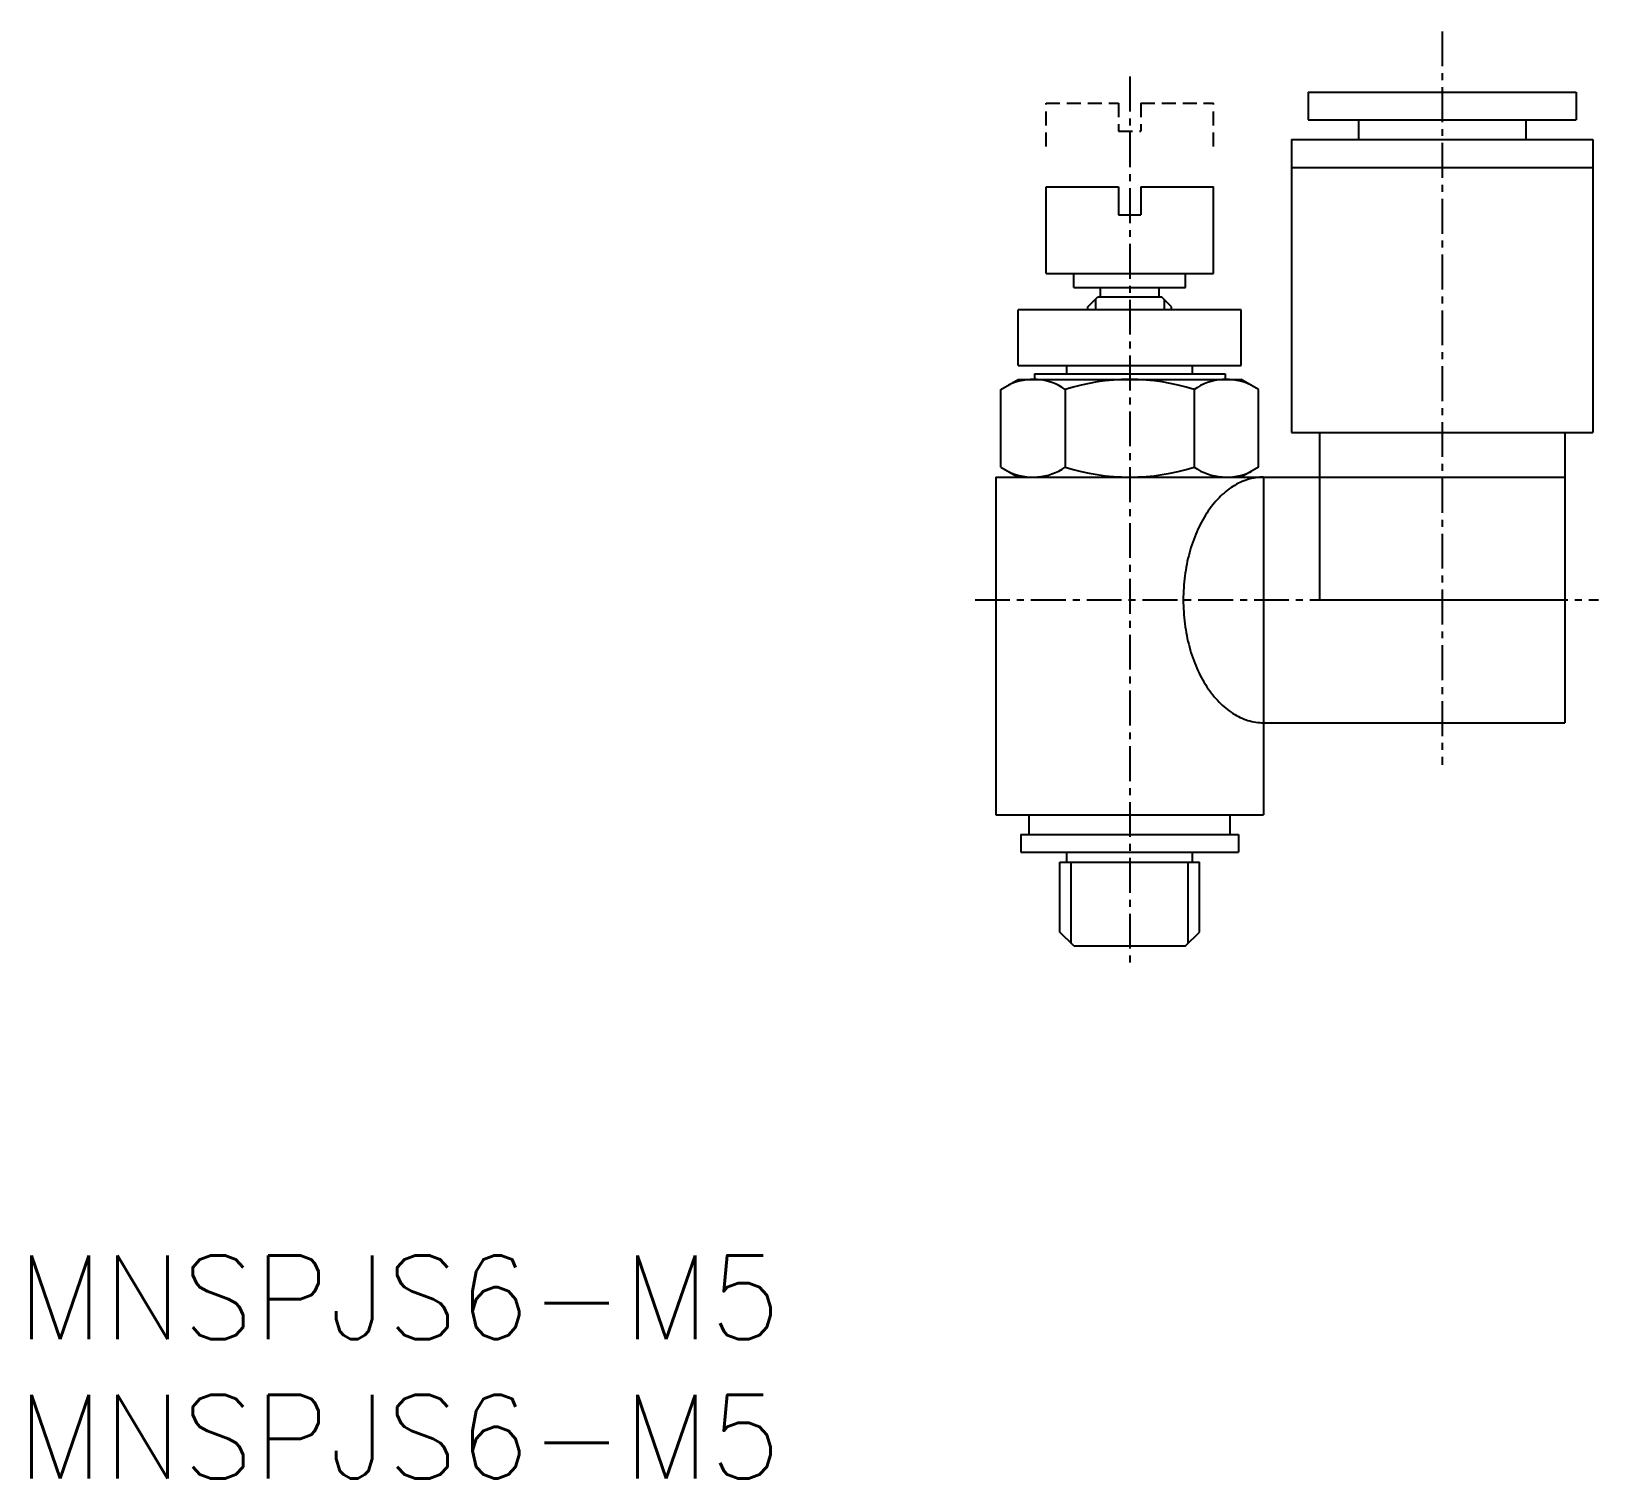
# Model space of a CAD drawing. Extents: x 0.5 to 56.7, y 0 to 51.9.
import ezdxf

# ---------------------------------------------------------------- set-up
doc = ezdxf.new("R2010")
doc.units = 0
doc.linetypes.add('CENTER', pattern=[2, 1.25, -0.25, 0.25, -0.25])
doc.linetypes.add('DASHED', pattern=[0.75, 0.5, -0.25])
doc.layers.get('0').update_dxf_attribs({"linetype": 'CONTINUOUS'})
doc.layers.add('CENTER', color=1, linetype='CENTER')
doc.styles.get("Standard").update_dxf_attribs({"font": 'txt.shx'})

# ---------------------------------------------------------------- blocks, each defined once
blk = doc.blocks.new('*U6')
at = {"color": 7, "linetype": 'CONTINUOUS'}
blk.add_text('MNSPJS6-M5', height=3, dxfattribs=at).set_placement((0, 0))
blk = doc.blocks.new('*U7')
at = {"color": 7, "linetype": 'CONTINUOUS'}
blk.add_text('MNSPJS6-M5', height=3, dxfattribs=at).set_placement((0, 5))

msp = doc.modelspace()

# ---------------------------------------------------------------- linework, layer by layer
at = {"color": 7, "linetype": 'CONTINUOUS'}
for p, q in [((46.28, 49.687), (55.88, 49.687)), ((46.28, 49.687), (46.28, 48.687)), ((55.88, 49.687), (55.88, 48.687)), ((46.28, 48.687), (55.88, 48.687)), ((48.08, 48.687), (48.08, 47.987)), ((54.08, 48.687), (54.08, 47.987)), ((45.68, 47.987), (56.48, 47.987)), ((45.68, 47.987), (45.68, 37.487)), ((56.48, 47.987), (56.48, 37.487)), ((45.68, 46.987), (56.48, 46.987)), ((36.88, 46.287), (39.48, 46.287)), ((36.88, 43.187), (36.88, 46.287)), ((39.48, 46.287), (39.48, 45.287)), ((40.28, 46.287), (42.88, 46.287)), ((40.28, 46.287), (40.28, 45.287)), ((42.88, 43.187), (42.88, 46.287)), ((39.48, 45.287), (40.28, 45.287)), ((36.88, 43.187), (42.88, 43.187)), ((37.88, 42.687), (37.88, 43.187)), ((41.88, 42.687), (41.88, 43.187)), ((37.88, 42.687), (41.88, 42.687)), ((38.38, 41.986), (38.73, 42.336)), ((38.65, 42.257), (38.65, 41.887)), ((41.03, 42.336), (38.73, 42.336)), ((38.83, 42.336), (38.83, 42.687)), ((40.93, 42.336), (40.93, 42.687)), ((41.38, 41.986), (41.03, 42.336)), ((41.109, 42.257), (41.109, 41.887)), ((43.88, 41.887), (35.88, 41.887)), ((35.88, 39.887), (35.88, 41.887)), ((38.38, 41.887), (38.38, 41.986)), ((41.38, 41.887), (41.38, 41.986)), ((43.88, 39.887), (43.88, 41.887)), ((35.88, 39.887), (43.88, 39.887)), ((37.63, 39.587), (37.63, 39.887)), ((42.13, 39.587), (42.13, 39.887)), ((35.261, 39.03), (35.88, 39.387)), ((35.88, 39.387), (43.88, 39.387)), ((36.464, 39.587), (36.464, 39.387)), ((36.464, 39.587), (43.295, 39.587)), ((43.295, 39.587), (43.295, 39.387)), ((44.499, 39.03), (43.88, 39.387)), ((35.261, 36.244), (35.261, 39.03)), ((37.57, 39.03), (37.57, 36.244)), ((42.189, 39.03), (42.189, 36.244)), ((44.499, 36.244), (44.499, 39.03)), ((45.68, 37.487), (56.48, 37.487)), ((46.68, 37.487), (46.68, 31.487)), ((55.48, 37.487), (55.48, 27.087)), ((35.261, 36.244), (35.88, 35.887)), ((44.499, 36.244), (43.88, 35.887)), ((35.08, 35.887), (55.48, 35.887)), ((35.08, 35.887), (35.08, 23.787)), ((35.88, 35.887), (43.88, 35.887)), ((44.68, 35.887), (44.68, 23.787)), ((46.68, 31.487), (55.48, 31.487)), ((44.68, 27.087), (55.48, 27.087)), ((35.08, 23.787), (44.68, 23.787)), ((36.28, 23.087), (36.28, 23.787)), ((43.48, 23.087), (43.48, 23.787)), ((35.98, 23.087), (35.98, 22.447)), ((35.98, 23.087), (43.78, 23.087)), ((43.78, 23.087), (43.78, 22.447)), ((35.98, 22.447), (43.78, 22.447)), ((37.38, 19.587), (37.38, 22.087)), ((37.38, 22.087), (42.38, 22.087)), ((37.63, 22.087), (37.63, 22.447)), ((37.786, 19.181), (37.786, 22.087)), ((41.974, 19.181), (41.974, 22.087)), ((42.13, 22.087), (42.13, 22.447)), ((42.38, 19.587), (42.38, 22.087)), ((37.88, 19.087), (37.38, 19.587)), ((41.88, 19.087), (42.38, 19.587)), ((37.88, 19.087), (41.88, 19.087))]:
    msp.add_line(p, q, dxfattribs=at)
at = {"color": 3, "linetype": 'DASHED'}
for p, q in [((36.88, 49.287), (39.48, 49.287)), ((36.88, 47.737), (36.88, 49.287)), ((39.48, 49.287), (39.48, 48.287)), ((40.28, 49.287), (42.88, 49.287)), ((40.28, 49.287), (40.28, 48.287)), ((42.88, 47.737), (42.88, 49.287)), ((39.48, 48.287), (40.28, 48.287))]:
    msp.add_line(p, q, dxfattribs=at)
at = {"color": 7, "linetype": 'CONTINUOUS'}
msp.add_polyline3d([(44.68, 35.887, 0), (44.609, 35.886, 0), (44.539, 35.882, 0), (44.468, 35.875, 0), (44.398, 35.866, 0), (44.327, 35.854, 0), (44.257, 35.84, 0), (44.188, 35.822, 0), (44.118, 35.803, 0), (44.049, 35.78, 0), (43.98, 35.755, 0), (43.912, 35.728, 0), (43.844, 35.698, 0), (43.776, 35.665, 0), (43.71, 35.63, 0), (43.643, 35.592, 0), (43.578, 35.552, 0), (43.513, 35.51, 0), (43.449, 35.465, 0), (43.385, 35.417, 0), (43.322, 35.368, 0), (43.26, 35.316, 0), (43.199, 35.261, 0), (43.139, 35.205, 0), (43.08, 35.146, 0), (43.022, 35.085, 0), (42.964, 35.021, 0), (42.908, 34.956, 0), (42.853, 34.889, 0), (42.799, 34.819, 0), (42.746, 34.747, 0), (42.694, 34.674, 0), (42.643, 34.599, 0), (42.594, 34.521, 0), (42.546, 34.442, 0), (42.499, 34.361, 0), (42.454, 34.279, 0), (42.409, 34.194, 0), (42.367, 34.108, 0), (42.325, 34.021, 0), (42.285, 33.932, 0), (42.247, 33.841, 0), (42.21, 33.749, 0), (42.174, 33.656, 0), (42.14, 33.561, 0), (42.107, 33.465, 0), (42.076, 33.368, 0), (42.047, 33.27, 0), (42.019, 33.171, 0), (41.993, 33.071, 0), (41.968, 32.969, 0), (41.945, 32.867, 0), (41.924, 32.764, 0), (41.904, 32.661, 0), (41.886, 32.556, 0), (41.87, 32.451, 0), (41.855, 32.346, 0), (41.842, 32.239, 0), (41.831, 32.133, 0), (41.822, 32.026, 0), (41.814, 31.919, 0), (41.808, 31.811, 0), (41.803, 31.703, 0), (41.801, 31.595, 0), (41.8, 31.487, 0), (41.801, 31.379, 0), (41.803, 31.271, 0), (41.808, 31.163, 0), (41.814, 31.056, 0), (41.822, 30.949, 0), (41.831, 30.842, 0), (41.842, 30.735, 0), (41.855, 30.629, 0), (41.87, 30.523, 0), (41.886, 30.418, 0), (41.904, 30.314, 0), (41.924, 30.21, 0), (41.945, 30.107, 0), (41.968, 30.005, 0), (41.993, 29.904, 0), (42.019, 29.803, 0), (42.047, 29.704, 0), (42.076, 29.606, 0), (42.107, 29.509, 0), (42.14, 29.413, 0), (42.174, 29.319, 0), (42.21, 29.225, 0), (42.247, 29.133, 0), (42.285, 29.043, 0), (42.325, 28.954, 0), (42.367, 28.866, 0), (42.409, 28.78, 0), (42.454, 28.696, 0), (42.499, 28.613, 0), (42.546, 28.532, 0), (42.594, 28.453, 0), (42.643, 28.376, 0), (42.694, 28.3, 0), (42.746, 28.227, 0), (42.799, 28.155, 0), (42.853, 28.086, 0), (42.908, 28.018, 0), (42.964, 27.953, 0), (43.022, 27.89, 0), (43.08, 27.829, 0), (43.139, 27.77, 0), (43.199, 27.713, 0), (43.26, 27.659, 0), (43.322, 27.607, 0), (43.385, 27.557, 0), (43.449, 27.51, 0), (43.513, 27.465, 0), (43.578, 27.422, 0), (43.643, 27.382, 0), (43.71, 27.344, 0), (43.776, 27.309, 0), (43.844, 27.277, 0), (43.912, 27.247, 0), (43.98, 27.219, 0), (44.049, 27.194, 0), (44.118, 27.172, 0), (44.188, 27.152, 0), (44.257, 27.135, 0), (44.327, 27.12, 0), (44.398, 27.108, 0), (44.468, 27.099, 0), (44.539, 27.093, 0), (44.609, 27.088, 0), (44.68, 27.087, 0)], dxfattribs=at)
for centre, radius, start, end in [((36.416, 37.343), 2.045, 55.6158, 115.6158), ((39.88, 31.744), 7.643, 72.412, 107.588), ((43.344, 37.343), 2.045, 64.3842, 124.3842), ((36.416, 37.932), 2.045, 244.3842, 304.3842), ((39.88, 43.53), 7.643, 252.412, 287.588), ((43.344, 37.932), 2.045, 235.6158, 295.6158)]:
    msp.add_arc(centre, radius, start, end, dxfattribs=at)
at = {"layer": 'CENTER', "color": 1, "linetype": 'CENTER'}
for p, q in [((51.08, 51.861), (51.08, 25.574)), ((39.88, 50.242), (39.88, 18.403)), ((34.338, 31.487), (56.687, 31.487))]:
    msp.add_line(p, q, dxfattribs=at)

# ---------------------------------------------------------------- block references
at = {"color": 7, "linetype": 'CONTINUOUS'}
for name in ['*U7', '*U6']:
    msp.add_blockref(name, (0, 0), dxfattribs=at)

doc.saveas('drawing.dxf')
